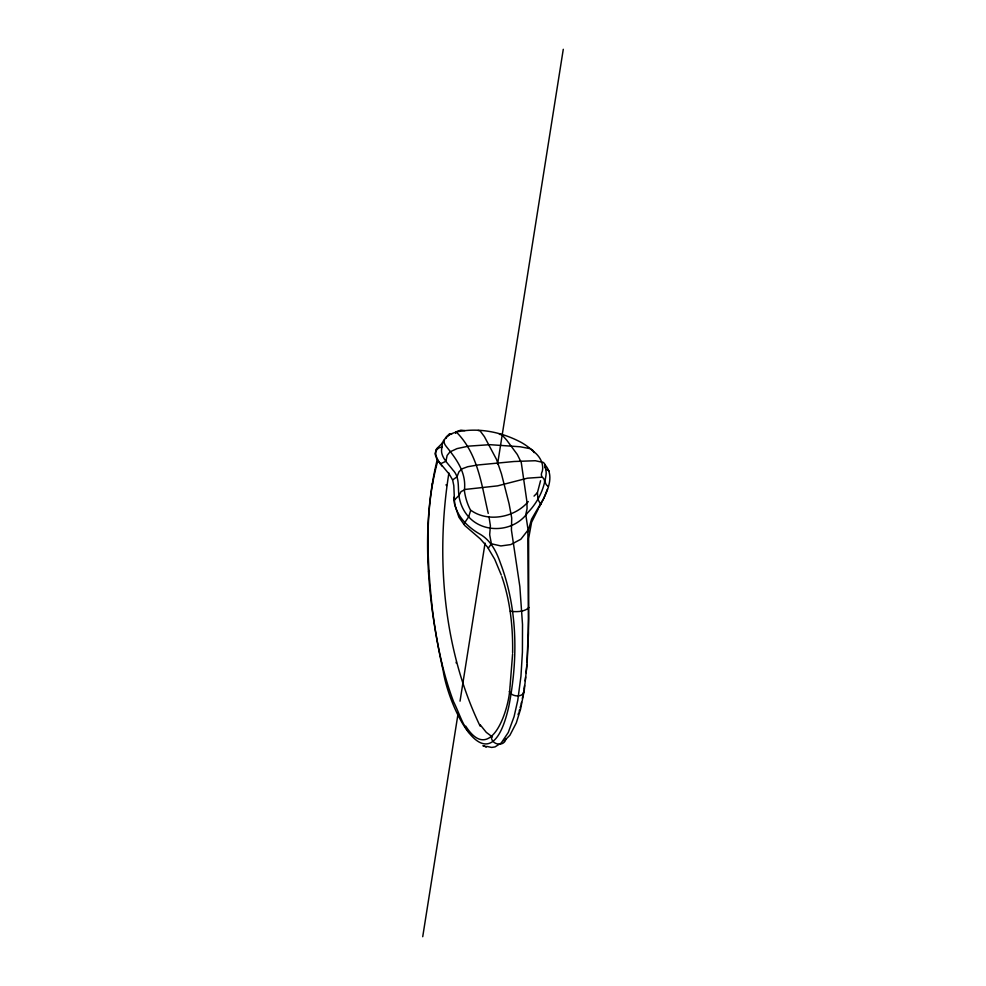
<?xml version="1.0" encoding="UTF-8"?>
<svg xmlns="http://www.w3.org/2000/svg" width="986" height="986" viewBox="0 0 986 986"><rect width="100%" height="100%" fill="white"/><g stroke="black" fill="none" stroke-linecap="round" stroke-linejoin="round"><path stroke-width="1.48" d="M528.286 501.566C514.519 517.896 487.281 522.629 470.408 509.935C467.228 503.895 465.306 497.24 464.357 490.498C466.698 472.824 456.567 459.229 446.19 446.387C438.696 437.55 453.412 432.164 460.055 431.313C479.997 427.949 500.888 432.151 518.846 441.198C524.614 443.922 529.642 447.977 534.424 452.143C539.971 456.666 543.89 463.691 542.374 471.012C538.923 478.333 545.357 476.534 544.519 482.585C541.807 493.961 535.792 504.376 527.658 512.732C513.989 532.169 483.423 534.141 468.005 516.134C463.284 510.736 460.339 503.908 459.094 496.87C457.603 487.737 460.092 477.212 452.784 469.891C447.989 463.371 438.807 455.643 442.27 446.547M455.655 433.335L456 431.868M527.042 662.148L528.73 618.703L528.607 538.59L531.59 522.272L538.467 508.529M512.621 652.769C512.991 627.047 510.267 601.004 501.825 576.588M512.597 654.001L510.058 686.231M545.418 467.869L545.135 464.554L543.52 462.496L535.287 460.733L514.113 461.497L477.618 465.01L467.758 466.723L462.151 468.794L458.958 471.813L456.974 476.842L452.623 479.935L453.806 485.63L454.608 504.179L458.884 517.182L464.8 525.55L480.244 538.849L487.441 547.008L494.701 559.247L501.307 575.097M537.888 498.842L537.432 492.643L540.55 480.737M526.869 664.33L526.093 672.834M480.145 726.14C443.182 649.589 435.541 556.585 448.901 472.972M442.135 443.367L442.085 446.917L436.798 448.593L442.11 443.392L443.873 440.015M525.661 676.951L525.168 680.969M437.846 460.635C424.153 509.528 427.098 561.354 432.607 611.271C436.65 642.022 442.615 672.76 453.622 701.847C458.81 712.065 462.212 724.155 469.028 732.598M524.552 685.541L524.047 688.918M509.935 687.156C509.368 708.934 490.892 765.666 465.688 726.078M422.723 936.7L458.108 713.334M460.031 701.169L485.063 543.138M497.573 464.135L563.277 49.3M523.135 694.292L523.504 692.172M456.395 661.939L456.05 662.863M435.738 450.836L436.773 448.618L434.962 453.696L436.934 459.39L449.345 474.315L452.623 479.935M522.333 698.396L522.74 696.362M521.039 704.238L521.483 702.328M505.917 738.921C504.216 747.252 491.274 744.874 491.373 736.924M520.103 707.899L520.583 706.087M437.032 460.487C420.307 529.42 427.973 602.31 443.182 670.8C449.185 709.637 489.512 791.918 508.788 706.568C518.094 659.351 517.736 608.843 500.543 563.413C496.537 551.815 490.88 540.377 479.825 534.079C466.329 526.339 454.127 513.718 453.917 497.227M539.206 507.359C545.332 495.169 556.486 476.62 544.642 464.48M519.117 711.374L519.622 709.661M518.069 714.665L518.599 713.051M445.857 438.339L446.116 437.673M547.476 489.031L543.717 498.386L538.935 506.533M463.63 524.269L468.658 516.861L470.655 510.489M441.938 663.27L442.283 665.92M445.647 438.351L446.066 437.661M446.338 437.242L449.382 433.865L451.588 434.345M488.329 548.117L491.385 543.791L489.672 534.72L490.399 525.772L488.97 516.627M454.201 500.259L458.884 495.527L461.066 491.583L465.404 489.413L497.61 485.864L527.461 478.185L541.289 477.224M446.473 437.02L449.271 434.567M538.75 506.816L531.553 519.228L527.88 531.824L528.459 633.271L527.128 663.208L524.256 690.434L520.546 709.279L516.307 722.886L509.91 735.248L504.08 741.065M478.013 430.463L480.046 430.808L484.397 436.638L496.55 459.513L501.455 473.822L509.084 503.797L511.722 517.995L511.426 530.111L519.856 586.633L522.518 624.508L522.42 652.14L520.953 676.236L517.761 700.368L514.088 716.612L508.258 732.512L501.282 742.914L495.034 746.907L491.731 747.437L486.628 746.402M432.497 483.239L431.868 486.911M442.283 466.329L440.36 463.851L445.894 461.312L447.139 455.421L449.973 451.884L457.048 448.605L468.547 446.14L489.857 444.674L520.177 446.769L530.111 448.655L532.711 450.282L534.141 452.611M537.382 492.692L534.042 496.106M438.265 448.383C432.681 452.069 437.562 459.821 440.36 463.851M499.384 434.296L501.973 434.863L506.656 440.076L517.317 454.521L521.261 462.483L526.906 501.517L527.066 508.653L525.784 514.704L527.991 529.285M442.357 443.232L443.207 442.677M457.134 431.326L460.893 430.179L464.874 430.611M449.789 434.296L451.194 433.741M429.44 571.288L428.503 571.732L429.021 572.163M456.111 431.819C478.025 453.535 481.525 484.804 488.243 513.41M545.652 468.781L549.153 471.012M491.385 543.791L500.876 545.948L510.748 544.592L520.83 539.256L528.028 530.074L529.322 532.009M510.28 611.234C516.233 612.072 524.86 611.912 528.866 607.536M492.421 736.973L486.295 732.364L480.157 724.735M537.851 499.347L540.821 504.425M446.042 484.742L446.461 485.568M544.642 467.105L545.036 467.882M548.228 486.431C541.906 482.45 547.748 476.053 545.751 469.878M509.294 691.396C511.524 697.361 524.774 697.878 523.936 690.212M484.73 746.316L482.93 745.712L486.443 746.895L484.631 746.291"/></g></svg>
